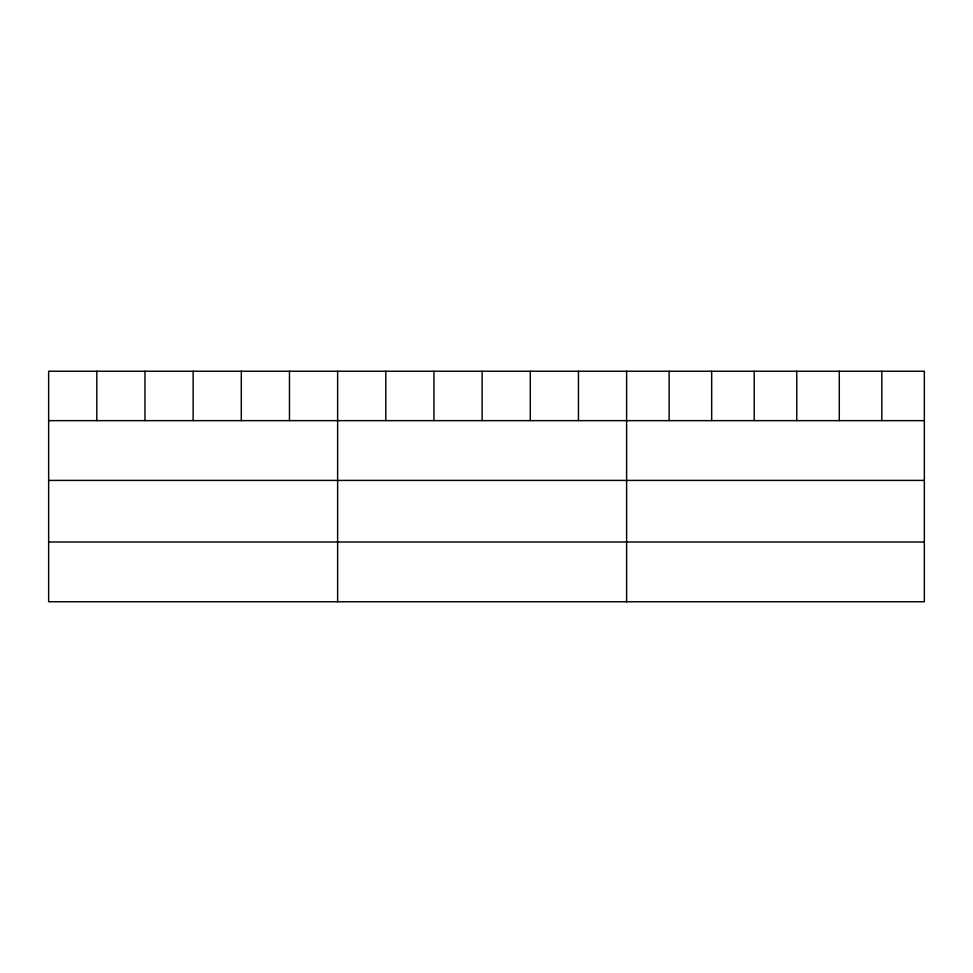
<?xml version="1.0" encoding="UTF-8"?>
<svg xmlns="http://www.w3.org/2000/svg" width="973" height="973" viewBox="0 0 973 973"><rect width="100%" height="100%" fill="white"/><g stroke="black" fill="none" stroke-linecap="round" stroke-linejoin="round"><path stroke-width="1.46" d="M924.35 420.64L924.35 601.764L48.65 601.764L48.65 371.236L924.35 371.236L924.35 420.64L48.65 420.64M48.65 480.407L924.35 480.407M48.65 541.997L924.35 541.997M881.818 371.236L881.818 420.64M839.285 371.236L839.285 420.64M796.753 371.236L796.753 420.64M754.209 371.236L754.209 420.64M711.677 371.236L711.677 420.64M669.144 371.236L669.144 420.64M626.612 371.236L626.612 601.764M578.449 371.236L578.449 420.64M530.285 371.236L530.285 420.64M482.121 371.236L482.121 420.64M433.958 371.236L433.958 420.64M385.795 371.236L385.795 420.64M337.631 371.236L337.631 601.764M289.468 371.236L289.468 420.64M241.304 371.236L241.304 420.64M193.141 371.236L193.141 420.64M144.977 371.236L144.977 420.64M96.813 371.236L96.813 420.64"/></g></svg>
